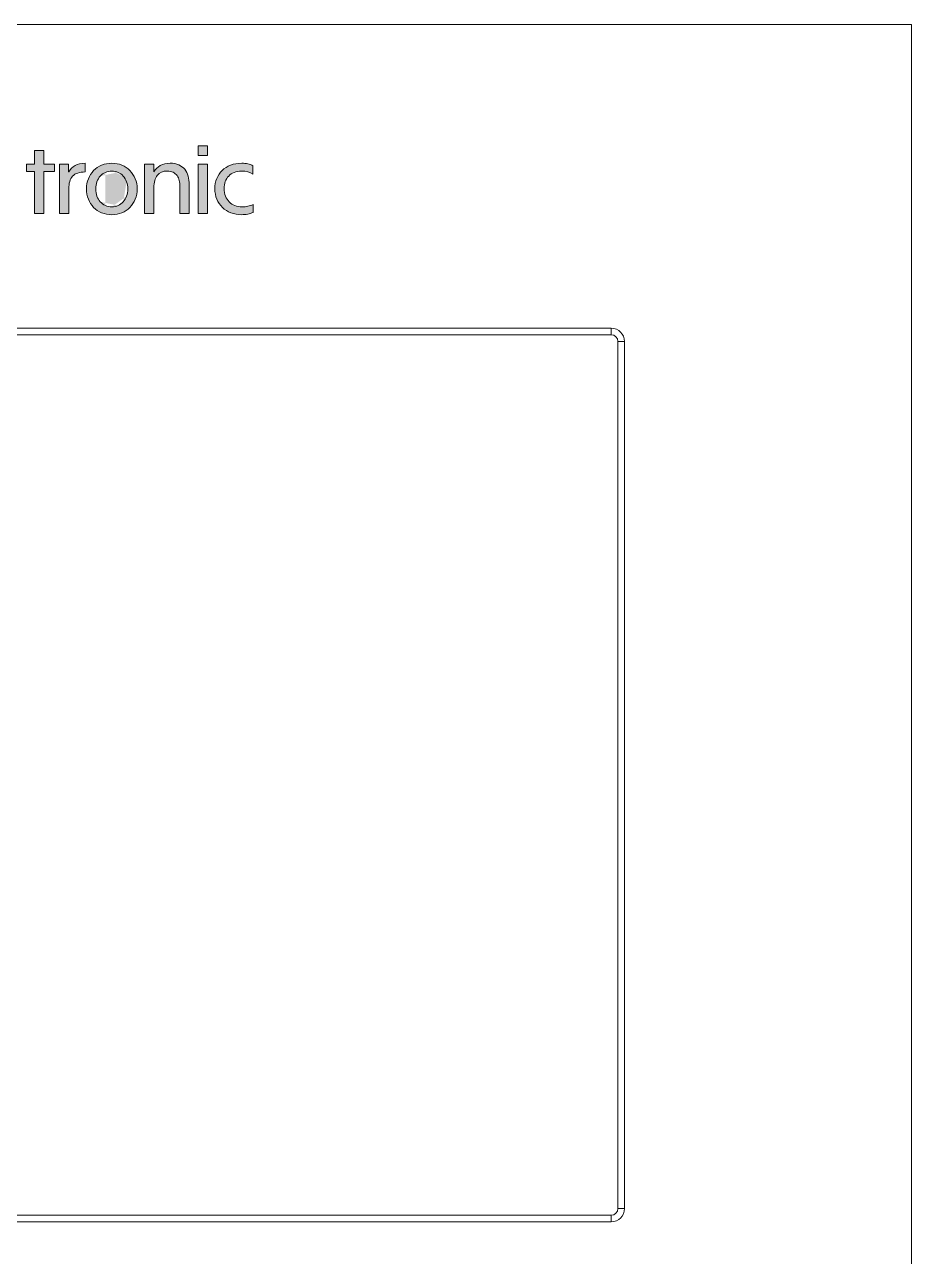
# Model space of a CAD drawing. Header units: millimetres. Extents: x -10 to 46, y -18 to 125.
# Drawn here: x 18.84 to 24.71, y 109.23 to 117.39 of the extents above; entities that cross this region are included whole.
import ezdxf

# ---------------------------------------------------------------- set-up
doc = ezdxf.new("R2010")
doc.units = ezdxf.units.MM
doc.layers.add('4203-16564_0', color=7, linetype='Continuous')
doc.layers.add('Capa 1', color=7, linetype='Continuous')

msp = doc.modelspace()

# ---------------------------------------------------------------- hatches: boundary and pattern name
at = {"linetype": 'ByBlock', "lineweight": 18}
h = msp.add_hatch(color=0, dxfattribs=at)
h.dxf.hatch_style = 1
edge = h.paths.add_edge_path()
edge.add_spline(control_points=[(19.6338, 116.3601), (19.6338, 116.3026), (19.6338, 116.2336), (19.6338, 116.1876)], knot_values=[20.249985, 20.249985, 20.249985, 20.249985, 20.624977, 20.624977, 20.624977, 20.624977], degree=3, periodic=0)
edge.add_spline(control_points=[(19.6338, 116.1876), (19.6338, 116.1761), (19.6338, 116.166), (19.6338, 116.1579)], knot_values=[20.156237, 20.156237, 20.156237, 20.156237, 20.249985, 20.249985, 20.249985, 20.249985], degree=3, periodic=0)
edge.add_spline(control_points=[(19.6338, 116.1579), (19.6338, 116.1498), (19.6338, 116.1437), (19.6338, 116.1401)], knot_values=[20.062489, 20.062489, 20.062489, 20.062489, 20.156237, 20.156237, 20.156237, 20.156237], degree=3, periodic=0)
edge.add_spline(control_points=[(19.6338, 116.1365), (19.6338, 116.1365), (19.6338, 116.1365), (19.6338, 116.1365), (19.6338, 116.1365), (19.6338, 116.1365), (19.6338, 116.1365)], knot_values=[19.998037, 19.998037, 19.998037, 19.998037, 20.000468, 20.000468, 20.000468, 20.002431, 20.002431, 20.002431, 20.002431], degree=3, periodic=0)
edge.add_spline(control_points=[(19.6349, 116.1365), (19.6353, 116.1365), (19.6358, 116.1365), (19.6365, 116.1365)], knot_values=[19.874992, 19.874992, 19.874992, 19.874992, 19.921867, 19.921867, 19.921867, 19.921867], degree=3, periodic=0)
edge.add_spline(control_points=[(19.6365, 116.1365), (19.639, 116.1365), (19.6432, 116.1365), (19.6481, 116.1365)], knot_values=[19.687496, 19.687496, 19.687496, 19.687496, 19.874992, 19.874992, 19.874992, 19.874992], degree=3, periodic=0)
edge.add_spline(control_points=[(19.6481, 116.1365), (19.6531, 116.1365), (19.6589, 116.1365), (19.6647, 116.1365)], knot_values=[19.5, 19.5, 19.5, 19.5, 19.687496, 19.687496, 19.687496, 19.687496], degree=3, periodic=0)
edge.add_spline(control_points=[(19.6647, 116.1365), (19.6704, 116.1365), (19.6762, 116.1365), (19.6812, 116.1365)], knot_values=[19.312504, 19.312504, 19.312504, 19.312504, 19.5, 19.5, 19.5, 19.5], degree=3, periodic=0)
edge.add_spline(control_points=[(19.6812, 116.1365), (19.6862, 116.1365), (19.6903, 116.1365), (19.6929, 116.1365)], knot_values=[19.125007, 19.125007, 19.125007, 19.125007, 19.312504, 19.312504, 19.312504, 19.312504], degree=3, periodic=0)
edge.add_spline(control_points=[(19.6955, 116.1365), (19.6955, 116.1365), (19.6955, 116.1365), (19.6955, 116.1365), (19.6955, 116.1365), (19.6955, 116.1365), (19.6955, 116.1365)], knot_values=[18.999033, 18.999033, 18.999033, 18.999033, 19.003926, 19.003926, 19.003926, 19.004893, 19.004893, 19.004893, 19.004893], degree=3, periodic=0)
edge.add_spline(control_points=[(19.6955, 116.1384), (19.6955, 116.1403), (19.6955, 116.1435), (19.6955, 116.1478)], knot_values=[18.843763, 18.843763, 18.843763, 18.843763, 18.937511, 18.937511, 18.937511, 18.937511], degree=3, periodic=0)
edge.add_spline(control_points=[(19.6955, 116.1478), (19.6955, 116.152), (19.6955, 116.1573), (19.6955, 116.1634)], knot_values=[18.750015, 18.750015, 18.750015, 18.750015, 18.843763, 18.843763, 18.843763, 18.843763], degree=3, periodic=0)
edge.add_spline(control_points=[(19.6955, 116.1634), (19.6955, 116.1877), (19.6955, 116.2241), (19.6955, 116.2544)], knot_values=[18.375023, 18.375023, 18.375023, 18.375023, 18.750015, 18.750015, 18.750015, 18.750015], degree=3, periodic=0)
edge.add_spline(control_points=[(19.6955, 116.2544), (19.6955, 116.2847), (19.6955, 116.309), (19.6955, 116.309), (19.6955, 116.3435), (19.7029, 116.3704), (19.7177, 116.3897)], knot_values=[17, 17, 17, 17, 17.375023, 17.375023, 17.375023, 18.375023, 18.375023, 18.375023, 18.375023], degree=3, periodic=0)
edge.add_spline(control_points=[(19.7177, 116.3897), (19.7323, 116.4091), (19.7545, 116.4187), (19.7839, 116.4187)], knot_values=[16, 16, 16, 16, 17, 17, 17, 17], degree=3, periodic=0)
edge.add_spline(control_points=[(19.7839, 116.4187), (19.7993, 116.4187), (19.8123, 116.416), (19.8229, 116.4107)], knot_values=[15, 15, 15, 15, 16, 16, 16, 16], degree=3, periodic=0)
edge.add_spline(control_points=[(19.8229, 116.4107), (19.8335, 116.4052), (19.8422, 116.3978), (19.8488, 116.3884)], knot_values=[14, 14, 14, 14, 15, 15, 15, 15], degree=3, periodic=0)
edge.add_spline(control_points=[(19.8488, 116.3884), (19.8554, 116.3791), (19.8602, 116.3682), (19.8634, 116.3557)], knot_values=[13, 13, 13, 13, 14, 14, 14, 14], degree=3, periodic=0)
edge.add_spline(control_points=[(19.8634, 116.3557), (19.8666, 116.3434), (19.8682, 116.3299), (19.8682, 116.3159)], knot_values=[12, 12, 12, 12, 13, 13, 13, 13], degree=3, periodic=0)
edge.add_spline(control_points=[(19.8682, 116.3159), (19.8682, 116.3159), (19.8682, 116.1365), (19.8682, 116.1365), (19.8682, 116.1365), (19.8682, 116.1365), (19.8682, 116.1365)], knot_values=[10.99999, 10.99999, 10.99999, 10.99999, 11.99999, 11.99999, 11.99999, 12, 12, 12, 12], degree=3, periodic=0)
edge.add_spline(control_points=[(19.8682, 116.1365), (19.8682, 116.1365), (19.9298, 116.1365), (19.9298, 116.1365)], knot_values=[10.00001, 10.00001, 10.00001, 10.00001, 10.99999, 10.99999, 10.99999, 10.99999], degree=3, periodic=0)
edge.add_spline(control_points=[(19.9298, 116.1365), (19.9298, 116.1365), (19.9298, 116.3284), (19.9298, 116.3284)], knot_values=[9.00001, 9.00001, 9.00001, 9.00001, 9.99999, 9.99999, 9.99999, 9.99999], degree=3, periodic=0)
edge.add_spline(control_points=[(19.9298, 116.3284), (19.9298, 116.3487), (19.9272, 116.3676), (19.9223, 116.385)], knot_values=[8, 8, 8, 8, 9, 9, 9, 9], degree=3, periodic=0)
edge.add_spline(control_points=[(19.9223, 116.385), (19.9173, 116.4024), (19.9096, 116.4175), (19.8993, 116.4302)], knot_values=[7, 7, 7, 7, 8, 8, 8, 8], degree=3, periodic=0)
edge.add_spline(control_points=[(19.8993, 116.4302), (19.8889, 116.4429), (19.8756, 116.4527), (19.8597, 116.4598)], knot_values=[6, 6, 6, 6, 7, 7, 7, 7], degree=3, periodic=0)
edge.add_spline(control_points=[(19.8597, 116.4598), (19.8437, 116.4668), (19.8249, 116.4705), (19.8033, 116.4705)], knot_values=[5, 5, 5, 5, 6, 6, 6, 6], degree=3, periodic=0)
edge.add_spline(control_points=[(19.8033, 116.4705), (19.7768, 116.4705), (19.7548, 116.4654), (19.7378, 116.4555)], knot_values=[4, 4, 4, 4, 5, 5, 5, 5], degree=3, periodic=0)
edge.add_spline(control_points=[(19.7378, 116.4555), (19.7208, 116.4455), (19.707, 116.4318), (19.6961, 116.4144)], knot_values=[3, 3, 3, 3, 4, 4, 4, 4], degree=3, periodic=0)
edge.add_spline(control_points=[(19.6943, 116.4144), (19.6943, 116.4144), (19.6943, 116.4636), (19.6943, 116.4636), (19.6943, 116.4636), (19.6943, 116.4636), (19.6943, 116.4636)], knot_values=[0.99999, 0.99999, 0.99999, 0.99999, 1.99998, 1.99998, 1.99998, 1.99999, 1.99999, 1.99999, 1.99999], degree=3, periodic=0)
edge.add_spline(control_points=[(19.6943, 116.4636), (19.6943, 116.4636), (19.6338, 116.4636), (19.6338, 116.4636)], knot_values=[0.00001, 0.00001, 0.00001, 0.00001, 0.99999, 0.99999, 0.99999, 0.99999], degree=3, periodic=0)
edge.add_spline(control_points=[(19.6338, 116.4636), (19.6338, 116.4636), (19.6338, 116.4176), (19.6338, 116.3601)], knot_values=[20.624977, 20.624977, 20.624977, 20.624977, 21, 21, 21, 21], degree=3, periodic=0)
h.paths.add_polyline_path([(19.9887, 116.1365), (20.0503, 116.1365), (20.0503, 116.4634), (19.9887, 116.4634)])
h.paths.add_polyline_path([(19.9876, 116.5215), (20.0515, 116.5215), (20.0515, 116.585), (19.9876, 116.585)])
edge = h.paths.add_edge_path()
edge.add_spline(control_points=[(20.1685, 116.3486), (20.1737, 116.363), (20.1811, 116.3752), (20.1909, 116.3857)], knot_values=[16, 16, 16, 16, 17, 17, 17, 17], degree=3, periodic=0)
edge.add_spline(control_points=[(20.1909, 116.3857), (20.2006, 116.3961), (20.2126, 116.4042), (20.2268, 116.4099)], knot_values=[15, 15, 15, 15, 16, 16, 16, 16], degree=3, periodic=0)
edge.add_spline(control_points=[(20.2268, 116.4099), (20.2409, 116.4157), (20.257, 116.4187), (20.2753, 116.4187)], knot_values=[14, 14, 14, 14, 15, 15, 15, 15], degree=3, periodic=0)
edge.add_spline(control_points=[(20.2753, 116.4187), (20.3061, 116.4187), (20.3314, 116.4119), (20.3514, 116.3981)], knot_values=[13, 13, 13, 13, 14, 14, 14, 14], degree=3, periodic=0)
edge.add_spline(control_points=[(20.3514, 116.3981), (20.3514, 116.3981), (20.3514, 116.4541), (20.3514, 116.4541)], knot_values=[12.00001, 12.00001, 12.00001, 12.00001, 13, 13, 13, 13], degree=3, periodic=0)
edge.add_spline(control_points=[(20.3514, 116.4541), (20.3405, 116.4592), (20.3293, 116.4631), (20.3174, 116.4661)], knot_values=[11, 11, 11, 11, 12, 12, 12, 12], degree=3, periodic=0)
edge.add_spline(control_points=[(20.3174, 116.4661), (20.3055, 116.4689), (20.2923, 116.4705), (20.2778, 116.4705)], knot_values=[10, 10, 10, 10, 11, 11, 11, 11], degree=3, periodic=0)
edge.add_spline(control_points=[(20.2778, 116.4705), (20.2505, 116.4705), (20.2256, 116.4661), (20.2036, 116.4577)], knot_values=[9, 9, 9, 9, 10, 10, 10, 10], degree=3, periodic=0)
edge.add_spline(control_points=[(20.2036, 116.4577), (20.1817, 116.4492), (20.1629, 116.4373), (20.1473, 116.4221)], knot_values=[8, 8, 8, 8, 9, 9, 9, 9], degree=3, periodic=0)
edge.add_spline(control_points=[(20.1473, 116.4221), (20.1318, 116.407), (20.1198, 116.3891), (20.1114, 116.3684)], knot_values=[7, 7, 7, 7, 8, 8, 8, 8], degree=3, periodic=0)
edge.add_spline(control_points=[(20.1114, 116.3684), (20.1032, 116.348), (20.099, 116.3256), (20.099, 116.3016)], knot_values=[6, 6, 6, 6, 7, 7, 7, 7], degree=3, periodic=0)
edge.add_spline(control_points=[(20.099, 116.3016), (20.099, 116.2761), (20.1036, 116.253), (20.1124, 116.232)], knot_values=[5, 5, 5, 5, 6, 6, 6, 6], degree=3, periodic=0)
edge.add_spline(control_points=[(20.1124, 116.232), (20.1214, 116.2111), (20.1336, 116.193), (20.1495, 116.1779)], knot_values=[4, 4, 4, 4, 5, 5, 5, 5], degree=3, periodic=0)
edge.add_spline(control_points=[(20.1495, 116.1779), (20.1652, 116.1628), (20.184, 116.1508), (20.2058, 116.1424)], knot_values=[3, 3, 3, 3, 4, 4, 4, 4], degree=3, periodic=0)
edge.add_spline(control_points=[(20.2058, 116.1424), (20.2277, 116.1338), (20.2515, 116.1296), (20.2772, 116.1296)], knot_values=[2, 2, 2, 2, 3, 3, 3, 3], degree=3, periodic=0)
edge.add_spline(control_points=[(20.2772, 116.1296), (20.2908, 116.1296), (20.3041, 116.1308), (20.3168, 116.1331)], knot_values=[1, 1, 1, 1, 2, 2, 2, 2], degree=3, periodic=0)
edge.add_spline(control_points=[(20.3168, 116.1331), (20.3295, 116.1352), (20.3416, 116.1391), (20.3531, 116.1446)], knot_values=[0, 0, 0, 0, 1, 1, 1, 1], degree=3, periodic=0)
edge.add_spline(control_points=[(20.3531, 116.1446), (20.3531, 116.1446), (20.3531, 116.1975), (20.3531, 116.1975)], knot_values=[24.00001, 24.00001, 24.00001, 24.00001, 24.99999, 24.99999, 24.99999, 24.99999], degree=3, periodic=0)
edge.add_spline(control_points=[(20.3531, 116.1975), (20.3423, 116.1921), (20.3308, 116.1879), (20.3184, 116.185)], knot_values=[23, 23, 23, 23, 24, 24, 24, 24], degree=3, periodic=0)
edge.add_spline(control_points=[(20.3184, 116.185), (20.3059, 116.1822), (20.293, 116.1807), (20.2797, 116.1807)], knot_values=[22, 22, 22, 22, 23, 23, 23, 23], degree=3, periodic=0)
edge.add_spline(control_points=[(20.2797, 116.1807), (20.2623, 116.1807), (20.2463, 116.1836), (20.2317, 116.1894)], knot_values=[21, 21, 21, 21, 22, 22, 22, 22], degree=3, periodic=0)
edge.add_spline(control_points=[(20.2317, 116.1894), (20.2172, 116.1952), (20.2046, 116.2034), (20.194, 116.2144)], knot_values=[20, 20, 20, 20, 21, 21, 21, 21], degree=3, periodic=0)
edge.add_spline(control_points=[(20.194, 116.2144), (20.1834, 116.2252), (20.1751, 116.2379), (20.1694, 116.2526)], knot_values=[19, 19, 19, 19, 20, 20, 20, 20], degree=3, periodic=0)
edge.add_spline(control_points=[(20.1694, 116.2526), (20.1635, 116.2673), (20.1607, 116.2839), (20.1607, 116.3022)], knot_values=[18, 18, 18, 18, 19, 19, 19, 19], degree=3, periodic=0)
edge.add_spline(control_points=[(20.1607, 116.3022), (20.1607, 116.3188), (20.1633, 116.3343), (20.1685, 116.3486)], knot_values=[17, 17, 17, 17, 18, 18, 18, 18], degree=3, periodic=0)
h = msp.add_hatch(color=0, dxfattribs=at)
h.dxf.hatch_style = 1
h.paths.add_polyline_path([(18.9659, 116.4149), (19.0381, 116.4149), (19.0381, 116.4636), (18.9659, 116.4636), (18.9659, 116.555), (18.9041, 116.555), (18.9041, 116.4636), (18.8513, 116.4636), (18.8513, 116.4149), (18.9041, 116.4149), (18.9041, 116.1365), (18.9659, 116.1365)])
h = msp.add_hatch(color=0, dxfattribs=at)
h.dxf.hatch_style = 1
edge = h.paths.add_edge_path()
edge.add_spline(control_points=[(19.07, 116.4636), (19.07, 116.4636), (19.07, 116.4176), (19.07, 116.3601)], knot_values=[10.624977, 10.624977, 10.624977, 10.624977, 11, 11, 11, 11], degree=3, periodic=0)
edge.add_spline(control_points=[(19.07, 116.3601), (19.07, 116.3026), (19.07, 116.2336), (19.07, 116.1876)], knot_values=[10.249985, 10.249985, 10.249985, 10.249985, 10.624977, 10.624977, 10.624977, 10.624977], degree=3, periodic=0)
edge.add_spline(control_points=[(19.07, 116.1876), (19.07, 116.1761), (19.07, 116.166), (19.07, 116.1579)], knot_values=[10.156237, 10.156237, 10.156237, 10.156237, 10.249985, 10.249985, 10.249985, 10.249985], degree=3, periodic=0)
edge.add_spline(control_points=[(19.07, 116.1579), (19.07, 116.1498), (19.07, 116.1437), (19.07, 116.1401)], knot_values=[10.062489, 10.062489, 10.062489, 10.062489, 10.156237, 10.156237, 10.156237, 10.156237], degree=3, periodic=0)
edge.add_spline(control_points=[(19.07, 116.1365), (19.07, 116.1365), (19.07, 116.1365), (19.07, 116.1365), (19.07, 116.1365), (19.07, 116.1365), (19.07, 116.1365)], knot_values=[9.998037, 9.998037, 9.998037, 9.998037, 10.000468, 10.000468, 10.000468, 10.002431, 10.002431, 10.002431, 10.002431], degree=3, periodic=0)
edge.add_spline(control_points=[(19.071, 116.1365), (19.0715, 116.1365), (19.072, 116.1365), (19.0726, 116.1365)], knot_values=[9.874992, 9.874992, 9.874992, 9.874992, 9.921867, 9.921867, 9.921867, 9.921867], degree=3, periodic=0)
edge.add_spline(control_points=[(19.0726, 116.1365), (19.0751, 116.1365), (19.0793, 116.1365), (19.0843, 116.1365)], knot_values=[9.687496, 9.687496, 9.687496, 9.687496, 9.874992, 9.874992, 9.874992, 9.874992], degree=3, periodic=0)
edge.add_spline(control_points=[(19.0843, 116.1365), (19.0892, 116.1365), (19.095, 116.1365), (19.1008, 116.1365)], knot_values=[9.5, 9.5, 9.5, 9.5, 9.687496, 9.687496, 9.687496, 9.687496], degree=3, periodic=0)
edge.add_spline(control_points=[(19.1008, 116.1365), (19.1066, 116.1365), (19.1124, 116.1365), (19.1173, 116.1365)], knot_values=[9.312504, 9.312504, 9.312504, 9.312504, 9.5, 9.5, 9.5, 9.5], degree=3, periodic=0)
edge.add_spline(control_points=[(19.1173, 116.1365), (19.1223, 116.1365), (19.1264, 116.1365), (19.129, 116.1365)], knot_values=[9.125008, 9.125008, 9.125008, 9.125008, 9.312504, 9.312504, 9.312504, 9.312504], degree=3, periodic=0)
edge.add_spline(control_points=[(19.1316, 116.1365), (19.1316, 116.1365), (19.1316, 116.1365), (19.1316, 116.1365), (19.1316, 116.1365), (19.1316, 116.1365), (19.1316, 116.1365)], knot_values=[8.999033, 8.999033, 8.999033, 8.999033, 9.003926, 9.003926, 9.003926, 9.004893, 9.004893, 9.004893, 9.004893], degree=3, periodic=0)
edge.add_spline(control_points=[(19.1316, 116.1383), (19.1316, 116.1401), (19.1316, 116.1432), (19.1316, 116.1472)], knot_values=[8.843763, 8.843763, 8.843763, 8.843763, 8.937511, 8.937511, 8.937511, 8.937511], degree=3, periodic=0)
edge.add_spline(control_points=[(19.1316, 116.1472), (19.1316, 116.1513), (19.1316, 116.1563), (19.1316, 116.1621)], knot_values=[8.750015, 8.750015, 8.750015, 8.750015, 8.843763, 8.843763, 8.843763, 8.843763], degree=3, periodic=0)
edge.add_spline(control_points=[(19.1316, 116.1621), (19.1316, 116.1851), (19.1316, 116.2196), (19.1316, 116.2484)], knot_values=[8.375023, 8.375023, 8.375023, 8.375023, 8.750015, 8.750015, 8.750015, 8.750015], degree=3, periodic=0)
edge.add_spline(control_points=[(19.1316, 116.2484), (19.1316, 116.2772), (19.1316, 116.3002), (19.1316, 116.3002), (19.1316, 116.3382), (19.1402, 116.3663), (19.1574, 116.3849)], knot_values=[7, 7, 7, 7, 7.375023, 7.375023, 7.375023, 8.375023, 8.375023, 8.375023, 8.375023], degree=3, periodic=0)
edge.add_spline(control_points=[(19.1574, 116.3849), (19.1746, 116.4033), (19.2022, 116.4125), (19.2401, 116.4125)], knot_values=[6, 6, 6, 6, 7, 7, 7, 7], degree=3, periodic=0)
edge.add_spline(control_points=[(19.2401, 116.4125), (19.2401, 116.4125), (19.2401, 116.4705), (19.2401, 116.4705)], knot_values=[5.00001, 5.00001, 5.00001, 5.00001, 6, 6, 6, 6], degree=3, periodic=0)
edge.add_spline(control_points=[(19.2401, 116.4705), (19.213, 116.4705), (19.191, 116.4654), (19.1739, 116.4555)], knot_values=[4, 4, 4, 4, 5, 5, 5, 5], degree=3, periodic=0)
edge.add_spline(control_points=[(19.1739, 116.4555), (19.157, 116.4455), (19.143, 116.4314), (19.1322, 116.4132)], knot_values=[3, 3, 3, 3, 4, 4, 4, 4], degree=3, periodic=0)
edge.add_spline(control_points=[(19.1322, 116.4132), (19.1322, 116.4132), (19.1303, 116.4132), (19.1303, 116.4132), (19.1303, 116.4132), (19.1303, 116.4132), (19.1303, 116.4132)], knot_values=[1.99999, 1.99999, 1.99999, 1.99999, 2.99999, 2.99999, 2.99999, 3, 3, 3, 3], degree=3, periodic=0)
edge.add_spline(control_points=[(19.1303, 116.4132), (19.1303, 116.4132), (19.1303, 116.4636), (19.1303, 116.4636), (19.1303, 116.4636), (19.1303, 116.4636), (19.1303, 116.4636)], knot_values=[0.99999, 0.99999, 0.99999, 0.99999, 1.99998, 1.99998, 1.99998, 1.99999, 1.99999, 1.99999, 1.99999], degree=3, periodic=0)
edge.add_spline(control_points=[(19.1303, 116.4636), (19.1303, 116.4636), (19.07, 116.4636), (19.07, 116.4636)], knot_values=[0.00001, 0.00001, 0.00001, 0.00001, 0.99999, 0.99999, 0.99999, 0.99999], degree=3, periodic=0)
h = msp.add_hatch(color=0, dxfattribs=at)
h.dxf.hatch_style = 1
edge = h.paths.add_edge_path()
edge.add_spline(control_points=[(19.4164, 116.4704), (19.3922, 116.4704), (19.3699, 116.4661), (19.3493, 116.4577)], knot_values=[7, 7, 7, 7, 8, 8, 8, 8], degree=3, periodic=0)
edge.add_spline(control_points=[(19.3493, 116.4577), (19.3288, 116.4492), (19.3111, 116.4371), (19.2961, 116.4218)], knot_values=[6, 6, 6, 6, 7, 7, 7, 7], degree=3, periodic=0)
edge.add_spline(control_points=[(19.2961, 116.4218), (19.2811, 116.4064), (19.2695, 116.3883), (19.2613, 116.3676)], knot_values=[5, 5, 5, 5, 6, 6, 6, 6], degree=3, periodic=0)
edge.add_spline(control_points=[(19.2613, 116.3676), (19.2529, 116.3468), (19.2488, 116.3244), (19.2488, 116.3002)], knot_values=[4, 4, 4, 4, 5, 5, 5, 5], degree=3, periodic=0)
edge.add_spline(control_points=[(19.2488, 116.3002), (19.2488, 116.2758), (19.2529, 116.2531), (19.2613, 116.2324)], knot_values=[3, 3, 3, 3, 4, 4, 4, 4], degree=3, periodic=0)
edge.add_spline(control_points=[(19.2613, 116.2324), (19.2695, 116.2117), (19.2811, 116.1935), (19.2961, 116.1781)], knot_values=[2, 2, 2, 2, 3, 3, 3, 3], degree=3, periodic=0)
edge.add_spline(control_points=[(19.2961, 116.1781), (19.3111, 116.1628), (19.3288, 116.1508), (19.3493, 116.1423)], knot_values=[1, 1, 1, 1, 2, 2, 2, 2], degree=3, periodic=0)
edge.add_spline(control_points=[(19.3493, 116.1423), (19.3699, 116.1338), (19.3922, 116.1296), (19.4164, 116.1296)], knot_values=[0, 0, 0, 0, 1, 1, 1, 1], degree=3, periodic=0)
edge.add_spline(control_points=[(19.4164, 116.1296), (19.4404, 116.1296), (19.4629, 116.1338), (19.4834, 116.1423)], knot_values=[15, 15, 15, 15, 16, 16, 16, 16], degree=3, periodic=0)
edge.add_spline(control_points=[(19.4834, 116.1423), (19.5039, 116.1508), (19.5216, 116.1628), (19.5365, 116.1781)], knot_values=[14, 14, 14, 14, 15, 15, 15, 15], degree=3, periodic=0)
edge.add_spline(control_points=[(19.5365, 116.1781), (19.5516, 116.1935), (19.5633, 116.2117), (19.5718, 116.2324)], knot_values=[13, 13, 13, 13, 14, 14, 14, 14], degree=3, periodic=0)
edge.add_spline(control_points=[(19.5718, 116.2324), (19.5804, 116.2531), (19.5846, 116.2758), (19.5846, 116.3002)], knot_values=[12, 12, 12, 12, 13, 13, 13, 13], degree=3, periodic=0)
edge.add_spline(control_points=[(19.5846, 116.3002), (19.5846, 116.3244), (19.5804, 116.3468), (19.5718, 116.3676)], knot_values=[11, 11, 11, 11, 12, 12, 12, 12], degree=3, periodic=0)
edge.add_spline(control_points=[(19.5718, 116.3676), (19.5633, 116.3883), (19.5516, 116.4064), (19.5365, 116.4218)], knot_values=[10, 10, 10, 10, 11, 11, 11, 11], degree=3, periodic=0)
edge.add_spline(control_points=[(19.5365, 116.4218), (19.5216, 116.4371), (19.5039, 116.4492), (19.4834, 116.4577)], knot_values=[9, 9, 9, 9, 10, 10, 10, 10], degree=3, periodic=0)
edge.add_spline(control_points=[(19.4834, 116.4577), (19.4629, 116.4661), (19.4404, 116.4704), (19.4164, 116.4704)], knot_values=[8, 8, 8, 8, 9, 9, 9, 9], degree=3, periodic=0)
edge = h.paths.add_edge_path(flags=16)
edge.add_spline(control_points=[(19.3185, 116.348), (19.3239, 116.3623), (19.3313, 116.3748), (19.3406, 116.3853)], knot_values=[10, 10, 10, 10, 11, 11, 11, 11], degree=3, periodic=0)
edge.add_spline(control_points=[(19.4588, 116.41), (19.4716, 116.4041), (19.4827, 116.396), (19.4923, 116.3853)], knot_values=[6, 6, 6, 6, 7, 7, 7, 7], degree=3, periodic=0)
edge.add_spline(control_points=[(19.5149, 116.348), (19.5202, 116.3336), (19.5228, 116.3177), (19.5228, 116.3002), (19.5228, 116.2828), (19.5202, 116.267), (19.5149, 116.2524)], knot_values=[3, 3, 3, 3, 4, 4, 4, 5, 5, 5, 5], degree=3, periodic=0)
edge.add_spline(control_points=[(19.4164, 116.1813), (19.4013, 116.1813), (19.3874, 116.1842), (19.3743, 116.19)], knot_values=[15, 15, 15, 15, 16, 16, 16, 16], degree=3, periodic=0)
edge.add_spline(control_points=[(19.3185, 116.2524), (19.3131, 116.267), (19.3104, 116.2828), (19.3104, 116.3002), (19.3104, 116.3177), (19.3131, 116.3336), (19.3185, 116.348)], knot_values=[11, 11, 11, 11, 12, 12, 12, 13, 13, 13, 13], degree=3, periodic=0)
edge.add_spline(control_points=[(19.3743, 116.41), (19.3874, 116.4159), (19.4013, 116.4186), (19.4164, 116.4186)], knot_values=[8, 8, 8, 8, 9, 9, 9, 9], degree=3, periodic=0)
edge.add_spline(control_points=[(19.4923, 116.3853), (19.5019, 116.3748), (19.5094, 116.3623), (19.5149, 116.348)], knot_values=[5, 5, 5, 5, 6, 6, 6, 6], degree=3, periodic=0)
edge.add_spline(control_points=[(19.4923, 116.2146), (19.4827, 116.204), (19.4716, 116.1958), (19.4588, 116.19)], knot_values=[1, 1, 1, 1, 2, 2, 2, 2], degree=3, periodic=0)
edge.add_spline(control_points=[(19.3406, 116.2146), (19.3313, 116.2252), (19.3239, 116.2377), (19.3185, 116.2524)], knot_values=[13, 13, 13, 13, 14, 14, 14, 14], degree=3, periodic=0)

# ---------------------------------------------------------------- linework, layer by layer
at = {"layer": '4203-16564_0', "color": 0, "linetype": 'ByBlock', "lineweight": 18}
for p, q in [((24.7125, 117.3883), (11.0836, 117.3883)), ((24.7125, 105.5491), (24.7125, 117.3883)), ((22.7245, 115.3782), (13.0937, 115.3782)), ((22.7245, 115.3341), (22.7245, 115.3782)), ((22.7245, 115.3341), (13.0937, 115.3341)), ((22.7687, 109.5468), (22.7687, 115.2899)), ((22.7687, 115.2899), (22.8129, 115.2899)), ((22.8129, 109.5468), (22.8129, 115.2899)), ((13.0937, 109.5026), (22.7245, 109.5026)), ((22.7245, 109.5026), (22.7245, 109.4584)), ((22.7687, 109.5468), (22.8129, 109.5468)), ((13.0937, 109.4584), (22.7245, 109.4584))]:
    msp.add_line(p, q, dxfattribs=at)
for centre, radius, start, end in [((22.7245, 115.2899), 0.0884, 0, 90), ((22.7245, 115.2899), 0.0442, 0, 90), ((22.7245, 109.5468), 0.0884, 270, 0), ((22.7245, 109.5468), 0.0442, 270, 0)]:
    msp.add_arc(centre, radius, start, end, dxfattribs=at)
at = {"layer": 'Capa 1', "color": 0, "linetype": 'ByBlock', "lineweight": 18}
for points in [[(20.0515, 116.5215), (19.9876, 116.5215), (19.9876, 116.585), (20.0515, 116.585), (20.0515, 116.5215)], [(18.8513, 116.4636), (18.9041, 116.4636), (18.9041, 116.555), (18.9659, 116.555), (18.9659, 116.4636), (19.0381, 116.4636), (19.0381, 116.4149), (18.9659, 116.4149), (18.9659, 116.1365), (18.9041, 116.1365), (18.9041, 116.4149), (18.8513, 116.4149), (18.8513, 116.4636)], [(19.9887, 116.1365), (20.0503, 116.1365), (20.0503, 116.4634), (19.9887, 116.4634), (19.9887, 116.1365)]]:
    msp.add_lwpolyline(points, dxfattribs=at)
for points, knots in [([(19.07, 116.4636), (19.07, 116.4636), (19.1303, 116.4636), (19.1303, 116.4636), (19.1303, 116.4636), (19.1303, 116.4132), (19.1303, 116.4132), (19.1303, 116.4132), (19.1322, 116.4132), (19.1322, 116.4132), (19.143, 116.4314), (19.157, 116.4455), (19.1739, 116.4555), (19.191, 116.4654), (19.213, 116.4705), (19.2401, 116.4705), (19.2401, 116.4705), (19.2401, 116.4125), (19.2401, 116.4125), (19.2022, 116.4125), (19.1746, 116.4033), (19.1574, 116.3849), (19.1402, 116.3663), (19.1316, 116.3382), (19.1316, 116.3002), (19.1316, 116.3002), (19.1316, 116.1365), (19.1316, 116.1365), (19.1316, 116.1365), (19.07, 116.1365), (19.07, 116.1365), (19.07, 116.1365), (19.07, 116.4636), (19.07, 116.4636)], [0, 0, 0, 0, 1, 1, 1, 2, 2, 2, 3, 3, 3, 4, 4, 4, 5, 5, 5, 6, 6, 6, 7, 7, 7, 8, 8, 8, 9, 9, 9, 10, 10, 10, 11, 11, 11, 11]), ([(19.4164, 116.1296), (19.3922, 116.1296), (19.3699, 116.1338), (19.3493, 116.1423), (19.3288, 116.1508), (19.3111, 116.1628), (19.2961, 116.1781), (19.2811, 116.1935), (19.2695, 116.2117), (19.2613, 116.2324), (19.2529, 116.2531), (19.2488, 116.2758), (19.2488, 116.3002), (19.2488, 116.3244), (19.2529, 116.3468), (19.2613, 116.3676), (19.2695, 116.3883), (19.2811, 116.4064), (19.2961, 116.4218), (19.3111, 116.4371), (19.3288, 116.4492), (19.3493, 116.4577), (19.3699, 116.4661), (19.3922, 116.4704), (19.4164, 116.4704), (19.4404, 116.4704), (19.4629, 116.4661), (19.4834, 116.4577), (19.5039, 116.4492), (19.5216, 116.4371), (19.5365, 116.4218), (19.5516, 116.4064), (19.5633, 116.3883), (19.5718, 116.3676), (19.5804, 116.3468), (19.5846, 116.3244), (19.5846, 116.3002), (19.5846, 116.2758), (19.5804, 116.2531), (19.5718, 116.2324), (19.5633, 116.2117), (19.5516, 116.1935), (19.5365, 116.1781), (19.5216, 116.1628), (19.5039, 116.1508), (19.4834, 116.1423), (19.4629, 116.1338), (19.4404, 116.1296), (19.4164, 116.1296)], [0, 0, 0, 0, 1, 1, 1, 2, 2, 2, 3, 3, 3, 4, 4, 4, 5, 5, 5, 6, 6, 6, 7, 7, 7, 8, 8, 8, 9, 9, 9, 10, 10, 10, 11, 11, 11, 12, 12, 12, 13, 13, 13, 14, 14, 14, 15, 15, 15, 16, 16, 16, 16]), ([(19.4164, 116.1813), (19.4317, 116.1813), (19.4459, 116.1842), (19.4588, 116.19), (19.4716, 116.1958), (19.4827, 116.204), (19.4923, 116.2146), (19.5019, 116.2252), (19.5094, 116.2377), (19.5149, 116.2524), (19.5202, 116.267), (19.5228, 116.2828), (19.5228, 116.3002), (19.5228, 116.3177), (19.5202, 116.3336), (19.5149, 116.348), (19.5094, 116.3623), (19.5019, 116.3748), (19.4923, 116.3853), (19.4827, 116.396), (19.4716, 116.4041), (19.4588, 116.41), (19.4459, 116.4159), (19.4317, 116.4186), (19.4164, 116.4186), (19.4013, 116.4186), (19.3874, 116.4159), (19.3743, 116.41), (19.3612, 116.4041), (19.3501, 116.396), (19.3406, 116.3853), (19.3313, 116.3748), (19.3239, 116.3623), (19.3185, 116.348), (19.3131, 116.3336), (19.3104, 116.3177), (19.3104, 116.3002), (19.3104, 116.2828), (19.3131, 116.267), (19.3185, 116.2524), (19.3239, 116.2377), (19.3313, 116.2252), (19.3406, 116.2146), (19.3501, 116.204), (19.3612, 116.1958), (19.3743, 116.19), (19.3874, 116.1842), (19.4013, 116.1813), (19.4164, 116.1813)], [0, 0, 0, 0, 1, 1, 1, 2, 2, 2, 3, 3, 3, 4, 4, 4, 5, 5, 5, 6, 6, 6, 7, 7, 7, 8, 8, 8, 9, 9, 9, 10, 10, 10, 11, 11, 11, 12, 12, 12, 13, 13, 13, 14, 14, 14, 15, 15, 15, 16, 16, 16, 16]), ([(19.6338, 116.4636), (19.6338, 116.4636), (19.6943, 116.4636), (19.6943, 116.4636), (19.6943, 116.4636), (19.6943, 116.4144), (19.6943, 116.4144), (19.6943, 116.4144), (19.6961, 116.4144), (19.6961, 116.4144), (19.707, 116.4318), (19.7208, 116.4455), (19.7378, 116.4555), (19.7548, 116.4654), (19.7768, 116.4705), (19.8033, 116.4705), (19.8249, 116.4705), (19.8437, 116.4668), (19.8597, 116.4598), (19.8756, 116.4527), (19.8889, 116.4429), (19.8993, 116.4302), (19.9096, 116.4175), (19.9173, 116.4024), (19.9223, 116.385), (19.9272, 116.3676), (19.9298, 116.3487), (19.9298, 116.3284), (19.9298, 116.3284), (19.9298, 116.1365), (19.9298, 116.1365), (19.9298, 116.1365), (19.8682, 116.1365), (19.8682, 116.1365), (19.8682, 116.1365), (19.8682, 116.3159), (19.8682, 116.3159), (19.8682, 116.3299), (19.8666, 116.3434), (19.8634, 116.3557), (19.8602, 116.3682), (19.8554, 116.3791), (19.8488, 116.3884), (19.8422, 116.3978), (19.8335, 116.4052), (19.8229, 116.4107), (19.8123, 116.416), (19.7993, 116.4187), (19.7839, 116.4187), (19.7545, 116.4187), (19.7323, 116.4091), (19.7177, 116.3897), (19.7029, 116.3704), (19.6955, 116.3435), (19.6955, 116.309), (19.6955, 116.309), (19.6955, 116.1365), (19.6955, 116.1365), (19.6955, 116.1365), (19.6338, 116.1365), (19.6338, 116.1365), (19.6338, 116.1365), (19.6338, 116.4636), (19.6338, 116.4636)], [0, 0, 0, 0, 1, 1, 1, 2, 2, 2, 3, 3, 3, 4, 4, 4, 5, 5, 5, 6, 6, 6, 7, 7, 7, 8, 8, 8, 9, 9, 9, 10, 10, 10, 11, 11, 11, 12, 12, 12, 13, 13, 13, 14, 14, 14, 15, 15, 15, 16, 16, 16, 17, 17, 17, 18, 18, 18, 19, 19, 19, 20, 20, 20, 21, 21, 21, 21]), ([(20.3531, 116.1446), (20.3416, 116.1391), (20.3295, 116.1352), (20.3168, 116.1331), (20.3041, 116.1308), (20.2908, 116.1296), (20.2772, 116.1296), (20.2515, 116.1296), (20.2277, 116.1338), (20.2058, 116.1424), (20.184, 116.1508), (20.1652, 116.1628), (20.1495, 116.1779), (20.1336, 116.193), (20.1214, 116.2111), (20.1124, 116.232), (20.1036, 116.253), (20.099, 116.2761), (20.099, 116.3016), (20.099, 116.3256), (20.1032, 116.348), (20.1114, 116.3684), (20.1198, 116.3891), (20.1318, 116.407), (20.1473, 116.4221), (20.1629, 116.4373), (20.1817, 116.4492), (20.2036, 116.4577), (20.2256, 116.4661), (20.2505, 116.4705), (20.2778, 116.4705), (20.2923, 116.4705), (20.3055, 116.4689), (20.3174, 116.4661), (20.3293, 116.4631), (20.3405, 116.4592), (20.3514, 116.4541), (20.3514, 116.4541), (20.3514, 116.3981), (20.3514, 116.3981), (20.3314, 116.4119), (20.3061, 116.4187), (20.2753, 116.4187), (20.257, 116.4187), (20.2409, 116.4157), (20.2268, 116.4099), (20.2126, 116.4042), (20.2006, 116.3961), (20.1909, 116.3857), (20.1811, 116.3752), (20.1737, 116.363), (20.1685, 116.3486), (20.1633, 116.3343), (20.1607, 116.3188), (20.1607, 116.3022), (20.1607, 116.2839), (20.1635, 116.2673), (20.1694, 116.2526), (20.1751, 116.2379), (20.1834, 116.2252), (20.194, 116.2144), (20.2046, 116.2034), (20.2172, 116.1952), (20.2317, 116.1894), (20.2463, 116.1836), (20.2623, 116.1807), (20.2797, 116.1807), (20.293, 116.1807), (20.3059, 116.1822), (20.3184, 116.185), (20.3308, 116.1879), (20.3423, 116.1921), (20.3531, 116.1975), (20.3531, 116.1975), (20.3531, 116.1446), (20.3531, 116.1446)], [0, 0, 0, 0, 1, 1, 1, 2, 2, 2, 3, 3, 3, 4, 4, 4, 5, 5, 5, 6, 6, 6, 7, 7, 7, 8, 8, 8, 9, 9, 9, 10, 10, 10, 11, 11, 11, 12, 12, 12, 13, 13, 13, 14, 14, 14, 15, 15, 15, 16, 16, 16, 17, 17, 17, 18, 18, 18, 19, 19, 19, 20, 20, 20, 21, 21, 21, 22, 22, 22, 23, 23, 23, 24, 24, 24, 25, 25, 25, 25])]:
    msp.add_open_spline(points, degree=3, knots=knots, dxfattribs=at)

doc.saveas('drawing.dxf')
